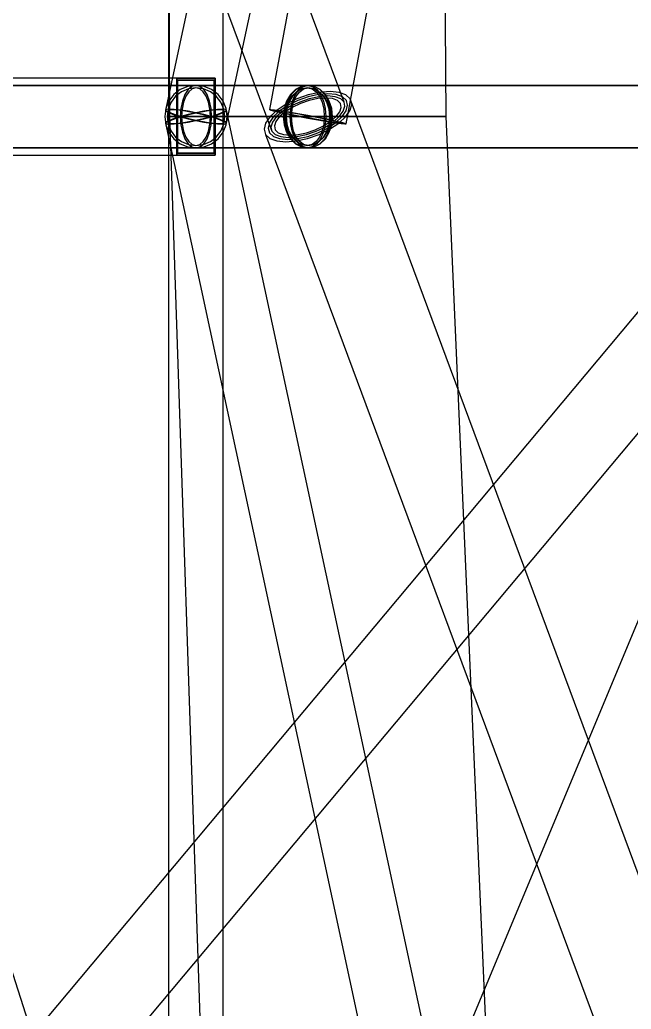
# Model space of a CAD drawing. Header units: millimetres. Extents: x -35150 to 1012618, y -518 to 497000.
# Drawn here: x -6515 to -2540, y 44193 to 50630 of the extents above; entities that cross this region are included whole.
import ezdxf

# ---------------------------------------------------------------- set-up
doc = ezdxf.new("R2010")
doc.units = ezdxf.units.MM
doc.layers.add('D-STR-STRC', color=7, linetype='Continuous', lineweight=25)

msp = doc.modelspace()

# ---------------------------------------------------------------- linework, layer by layer
at = {"layer": 'D-STR-STRC'}
for points in [[(-198.7, 75042), (-5568.1, 50042), (-5561.3, 50034.1), (-5541.5, 50023.9), (-5509.9, 50012), (-5468.7, 49999.4), (-5420.8, 49986.7), (-5369.4, 49975), (-5317.9, 49965), (-5270, 49957.3), (-5228.8, 49952.6), (-5197.2, 49951.1), (-5177.4, 49952.9), (-5170.6, 49958), (198.7, 74958)], [(-249.7, 75046.3), (-4891.3, 50046.3), (-4882.8, 50042.4), (-4857.9, 50035.5), (-4818.2, 50026.2), (-4766.5, 50015.2), (-4706.2, 50003.1), (-4641.6, 49990.8), (-4577, 49979.1), (-4516.7, 49968.9), (-4465, 49960.8), (-4425.3, 49955.3), (-4400.4, 49952.9), (-4391.9, 49953.7), (249.7, 74953.7)], [(-9530.4, 62404.9), (-4876.6, 49904.9), (-4854.8, 49883.5), (-4818.5, 49870.1), (-4770.1, 49865.5), (-4712.9, 49870.1), (-4650.9, 49883.5), (-4588.3, 49904.9), (-4529.3, 49932.7), (-4477.9, 49965.2), (-4437.7, 50000), (-4411.4, 50034.8), (-4400.8, 50067.3), (-4406.6, 50095.1), (-9060.4, 62595.1)], [(-5316.2, 37304.6), (-68.5, 49904.6), (-80.6, 49911.3), (-123.8, 49930.8), (-195.1, 49961.8), (-289.8, 50002.3), (-401.3, 50049.4), (-522.1, 50100), (-643.9, 50150.6), (-758.5, 50197.7), (-858, 50238.2), (-935.6, 50269.2), (-986.1, 50288.7), (-1006, 50295.4), (-6253.6, 37695.4)], [(-11235.9, 37495.8), (-917.8, 49824.6), (-922.5, 49830.2), (-940.2, 49846.5), (-969.6, 49872.4), (-1008.8, 49906.2), (-1055, 49945.5), (-1105.1, 49987.7), (-1155.7, 50029.9), (-1203.4, 50069.2), (-1244.9, 50103), (-1277.4, 50128.9), (-1298.6, 50145.2), (-1307.1, 50150.7), (-11625.2, 37822)], [(-9171.8, 49796.8), (-4641.6, 49796.8), (-4600, 49803.7), (-4561.3, 49824), (-4528.1, 49856.3), (-4502.6, 49898.4), (-4486.5, 49947.4), (-4481, 50000), (-4486.5, 50052.6), (-4502.6, 50101.6), (-4528.1, 50143.7), (-4561.3, 50176), (-4600, 50196.3), (-4641.6, 50203.2), (-9171.8, 50203.2)], [(-7648.3, 49796.8), (0, 49796.8), (1.5, 49803.7), (2.9, 49824), (4, 49856.3), (5, 49898.4), (5.5, 49947.4), (5.7, 50000), (5.5, 50052.6), (5, 50101.6), (4, 50143.7), (2.9, 50176), (1.5, 50196.3), (0, 50203.2), (-7648.3, 50203.2)], [(0, 50203.2), (-5369.4, 50203.2), (-5395.7, 50196.3), (-5420.2, 50176), (-5441.2, 50143.7), (-5457.3, 50101.6), (-5467.5, 50052.6), (-5471, 50000), (-5467.5, 49947.4), (-5457.3, 49898.4), (-5441.2, 49856.3), (-5420.2, 49824), (-5395.7, 49803.7), (-5369.4, 49796.8), (0, 49796.8)], [(0, 50203.2), (-5369.4, 50203.2), (-5395.7, 50196.3), (-5420.2, 50176), (-5441.2, 50143.7), (-5457.3, 50101.6), (-5467.5, 50052.6), (-5471, 50000), (-5467.5, 49947.4), (-5457.3, 49898.4), (-5441.2, 49856.3), (-5420.2, 49824), (-5395.7, 49803.7), (-5369.4, 49796.8), (0, 49796.8)], [(275.7, 37615.6), (-4365.8, 50115.6), (-4394, 50141.5), (-4439, 50157.9), (-4497.8, 50163.4), (-4566.4, 50157.9), (-4640.1, 50141.5), (-4714, 50115.6), (-4782.9, 50081.7), (-4842.1, 50042.3), (-4887.7, 50000), (-4916.6, 49957.7), (-4926.7, 49918.3), (-4917.3, 49884.4), (-275.7, 37384.4)], [(0, 50203.2), (-4641.6, 50203.2), (-4681.5, 50196.3), (-4718.8, 50176), (-4750.8, 50143.7), (-4775.3, 50101.6), (-4790.7, 50052.6), (-4796, 50000), (-4790.7, 49947.4), (-4775.3, 49898.4), (-4750.8, 49856.3), (-4718.8, 49824), (-4681.5, 49803.7), (-4641.6, 49796.8), (0, 49796.8)], [(0, 50203.2), (-4641.6, 50203.2), (-4681.5, 50196.3), (-4718.8, 50176), (-4750.8, 50143.7), (-4775.3, 50101.6), (-4790.7, 50052.6), (-4796, 50000), (-4790.7, 49947.4), (-4775.3, 49898.4), (-4750.8, 49856.3), (-4718.8, 49824), (-4681.5, 49803.7), (-4641.6, 49796.8), (0, 49796.8)], [(0, 50203.2), (-4641.6, 50203.2), (-4671.6, 50196.3), (-4699.5, 50176), (-4723.5, 50143.7), (-4742, 50101.6), (-4753.5, 50052.6), (-4757.5, 50000), (-4753.5, 49947.4), (-4742, 49898.4), (-4723.5, 49856.3), (-4699.5, 49824), (-4671.6, 49803.7), (-4641.6, 49796.8), (0, 49796.8)], [(198.7, 25042), (-5170.6, 50042), (-5177.4, 50047.1), (-5197.2, 50048.9), (-5228.8, 50047.4), (-5270, 50042.7), (-5317.9, 50035), (-5369.4, 50025), (-5420.8, 50013.3), (-5468.7, 50000.6), (-5509.9, 49988), (-5541.5, 49976.1), (-5561.3, 49965.9), (-5568.1, 49958), (-198.7, 24958)], [(-4473.3, 37885.4), (-8333.1, 49975), (-8354.6, 49994.2), (-8390.8, 50006.2), (-8439.4, 50010.3), (-8496.9, 50006.2), (-8559.5, 49994.2), (-8623, 49975), (-8682.9, 49949.9), (-8735.2, 49920.8), (-8776.3, 49889.5), (-8803.5, 49858.3), (-8814.8, 49829.1), (-8809.6, 49804.1), (-4949.8, 37714.6)]]:
    msp.add_lwpolyline(points, dxfattribs=at)
for points in [[(-5547.2, 50000), (-5191.6, 50000), (-5191.6, 75000), (-5547.2, 75000)], [(-5547.2, 50000), (-5191.6, 50000), (-5191.6, 75000), (-5547.2, 75000)], [(-5598.9, 62500), (-5541.6, 50000), (-3741.6, 50000), (-3831.9, 62500)], [(-27743.8, 49750), (-5244.4, 49750), (-5244.4, 50250), (-27743.8, 50250)], [(-15717, 49750), (-5244.4, 49750), (-5244.4, 50250), (-15717, 50250)], [(-5494.4, 50250), (-5244.4, 50250), (-5244.4, 49750), (-5494.4, 49750)], [(-5244.4, 50250), (-5494.4, 50250), (-5494.4, 49750), (-5244.4, 49750)], [(-5488.4, 50238), (-5250.4, 50238), (-5250.4, 49762), (-5488.4, 49762)], [(-5250.4, 50238), (-5488.4, 50238), (-5488.4, 49762), (-5250.4, 49762)], [(-13832.8, 49800), (5.5, 49800), (5.5, 50200), (-13832.8, 50200)], [(-8521, 49800), (169.4, 49800), (169.4, 50200), (-8521, 50200)], [(-8511.5, 49800), (159.8, 49800), (159.8, 50200), (-8511.5, 50200)], [(-5572.6, 50000), (-5565.6, 49947.4), (-5545.3, 49898.4), (-5513, 49856.3), (-5471, 49824), (-5421.9, 49803.7), (-5369.4, 49796.8), (-5316.8, 49803.7), (-5267.8, 49824), (-5225.7, 49856.3), (-5193.4, 49898.4), (-5173.1, 49947.4), (-5166.2, 50000), (-5173.1, 50052.6), (-5193.4, 50101.6), (-5225.7, 50143.7), (-5267.8, 50176), (-5316.8, 50196.3), (-5369.4, 50203.2), (-5421.9, 50196.3), (-5471, 50176), (-5513, 50143.7), (-5545.3, 50101.6), (-5565.6, 50052.6)], [(-5556.6, 50000), (-5550.2, 49951.5), (-5531.5, 49906.4), (-5501.7, 49867.6), (-5463, 49837.9), (-5417.8, 49819.2), (-5369.4, 49812.8), (-5320.9, 49819.2), (-5275.8, 49837.9), (-5237, 49867.6), (-5207.2, 49906.4), (-5188.5, 49951.5), (-5182.2, 50000), (-5188.5, 50048.5), (-5207.2, 50093.6), (-5237, 50132.4), (-5275.8, 50162.1), (-5320.9, 50180.8), (-5369.4, 50187.2), (-5417.8, 50180.8), (-5463, 50162.1), (-5501.7, 50132.4), (-5531.5, 50093.6), (-5550.2, 50048.5)], [(-5471, 50000), (-5467.5, 49947.4), (-5457.3, 49898.4), (-5441.2, 49856.3), (-5420.2, 49824), (-5395.7, 49803.7), (-5369.4, 49796.8), (-5343.1, 49803.7), (-5318.6, 49824), (-5297.5, 49856.3), (-5281.4, 49898.4), (-5271.2, 49947.4), (-5267.8, 50000), (-5271.2, 50052.6), (-5281.4, 50101.6), (-5297.5, 50143.7), (-5318.6, 50176), (-5343.1, 50196.3), (-5369.4, 50203.2), (-5395.7, 50196.3), (-5420.2, 50176), (-5441.2, 50143.7), (-5457.3, 50101.6), (-5467.5, 50052.6)], [(-5471, 50000), (-5467.5, 49947.4), (-5457.3, 49898.4), (-5441.2, 49856.3), (-5420.2, 49824), (-5395.7, 49803.7), (-5369.4, 49796.8), (-5343.1, 49803.7), (-5318.6, 49824), (-5297.5, 49856.3), (-5281.4, 49898.4), (-5271.2, 49947.4), (-5267.8, 50000), (-5271.2, 50052.6), (-5281.4, 50101.6), (-5297.5, 50143.7), (-5318.6, 50176), (-5343.1, 50196.3), (-5369.4, 50203.2), (-5395.7, 50196.3), (-5420.2, 50176), (-5441.2, 50143.7), (-5457.3, 50101.6), (-5467.5, 50052.6)], [(-5463, 50000), (-5459.8, 49951.5), (-5450.4, 49906.4), (-5435.5, 49867.6), (-5416.2, 49837.9), (-5393.6, 49819.2), (-5369.4, 49812.8), (-5345.1, 49819.2), (-5322.6, 49837.9), (-5303.2, 49867.6), (-5288.3, 49906.4), (-5278.9, 49951.5), (-5275.8, 50000), (-5278.9, 50048.5), (-5288.3, 50093.6), (-5303.2, 50132.4), (-5322.6, 50162.1), (-5345.1, 50180.8), (-5369.4, 50187.2), (-5393.6, 50180.8), (-5416.2, 50162.1), (-5435.5, 50132.4), (-5450.4, 50093.6), (-5459.8, 50048.5)], [(-5463, 50000), (-5459.8, 49951.5), (-5450.4, 49906.4), (-5435.5, 49867.6), (-5416.2, 49837.9), (-5393.6, 49819.2), (-5369.4, 49812.8), (-5345.1, 49819.2), (-5322.6, 49837.9), (-5303.2, 49867.6), (-5288.3, 49906.4), (-5278.9, 49951.5), (-5275.8, 50000), (-5278.9, 50048.5), (-5288.3, 50093.6), (-5303.2, 50132.4), (-5322.6, 50162.1), (-5345.1, 50180.8), (-5369.4, 50187.2), (-5393.6, 50180.8), (-5416.2, 50162.1), (-5435.5, 50132.4), (-5450.4, 50093.6), (-5459.8, 50048.5)], [(-4887.7, 50000), (-4916.6, 49957.7), (-4926.7, 49918.3), (-4917.3, 49884.4), (-4889.2, 49858.5), (-4844.2, 49842.1), (-4785.4, 49836.6), (-4716.8, 49842.1), (-4643.1, 49858.5), (-4569.2, 49884.4), (-4500.3, 49918.3), (-4441, 49957.7), (-4395.4, 50000), (-4366.6, 50042.3), (-4356.5, 50081.7), (-4365.8, 50115.6), (-4394, 50141.5), (-4439, 50157.9), (-4497.8, 50163.4), (-4566.4, 50157.9), (-4640.1, 50141.5), (-4714, 50115.6), (-4782.9, 50081.7), (-4842.1, 50042.3)], [(-4864.8, 50000), (-4890.9, 49961.7), (-4900.1, 49925.9), (-4891.6, 49895.2), (-4866.1, 49871.7), (-4825.3, 49856.9), (-4772, 49851.8), (-4709.8, 49856.9), (-4642.9, 49871.7), (-4576, 49895.2), (-4513.5, 49925.9), (-4459.8, 49961.7), (-4418.4, 50000), (-4392.3, 50038.3), (-4383.1, 50074.1), (-4391.6, 50104.8), (-4417.1, 50128.3), (-4457.9, 50143.1), (-4511.2, 50148.2), (-4573.4, 50143.1), (-4640.3, 50128.3), (-4707.2, 50104.8), (-4769.7, 50074.1), (-4823.4, 50038.3)], [(-4802.1, 50000), (-4796.7, 49947.4), (-4780.6, 49898.4), (-4755.1, 49856.3), (-4721.9, 49824), (-4683.1, 49803.7), (-4641.6, 49796.8), (-4600, 49803.7), (-4561.3, 49824), (-4528.1, 49856.3), (-4502.6, 49898.4), (-4486.5, 49947.4), (-4481, 50000), (-4486.5, 50052.6), (-4502.6, 50101.6), (-4528.1, 50143.7), (-4561.3, 50176), (-4600, 50196.3), (-4641.6, 50203.2), (-4683.1, 50196.3), (-4721.9, 50176), (-4755.1, 50143.7), (-4780.6, 50101.6), (-4796.7, 50052.6)], [(-4796, 50000), (-4790.7, 49947.4), (-4775.3, 49898.4), (-4750.8, 49856.3), (-4718.8, 49824), (-4681.5, 49803.7), (-4641.6, 49796.8), (-4601.6, 49803.7), (-4564.4, 49824), (-4532.4, 49856.3), (-4507.9, 49898.4), (-4492.5, 49947.4), (-4487.2, 50000), (-4492.5, 50052.6), (-4507.9, 50101.6), (-4532.4, 50143.7), (-4564.4, 50176), (-4601.6, 50196.3), (-4641.6, 50203.2), (-4681.5, 50196.3), (-4718.8, 50176), (-4750.8, 50143.7), (-4775.3, 50101.6), (-4790.7, 50052.6)], [(-4796, 50000), (-4790.7, 49947.4), (-4775.3, 49898.4), (-4750.8, 49856.3), (-4718.8, 49824), (-4681.5, 49803.7), (-4641.6, 49796.8), (-4601.6, 49803.7), (-4564.4, 49824), (-4532.4, 49856.3), (-4507.9, 49898.4), (-4492.5, 49947.4), (-4487.2, 50000), (-4492.5, 50052.6), (-4507.9, 50101.6), (-4532.4, 50143.7), (-4564.4, 50176), (-4601.6, 50196.3), (-4641.6, 50203.2), (-4681.5, 50196.3), (-4718.8, 50176), (-4750.8, 50143.7), (-4775.3, 50101.6), (-4790.7, 50052.6)], [(-4789.5, 50000), (-4784.5, 49951.5), (-4769.7, 49906.4), (-4746.2, 49867.6), (-4715.5, 49837.9), (-4679.9, 49819.2), (-4641.6, 49812.8), (-4603.3, 49819.2), (-4567.6, 49837.9), (-4537, 49867.6), (-4513.5, 49906.4), (-4498.7, 49951.5), (-4493.7, 50000), (-4498.7, 50048.5), (-4513.5, 50093.6), (-4537, 50132.4), (-4567.6, 50162.1), (-4603.3, 50180.8), (-4641.6, 50187.2), (-4679.9, 50180.8), (-4715.5, 50162.1), (-4746.2, 50132.4), (-4769.7, 50093.6), (-4784.5, 50048.5)], [(-4783.8, 50000), (-4779, 49951.5), (-4764.8, 49906.4), (-4742.2, 49867.6), (-4712.7, 49837.9), (-4678.4, 49819.2), (-4641.6, 49812.8), (-4604.8, 49819.2), (-4570.5, 49837.9), (-4541, 49867.6), (-4518.4, 49906.4), (-4504.2, 49951.5), (-4499.4, 50000), (-4504.2, 50048.5), (-4518.4, 50093.6), (-4541, 50132.4), (-4570.5, 50162.1), (-4604.8, 50180.8), (-4641.6, 50187.2), (-4678.4, 50180.8), (-4712.7, 50162.1), (-4742.2, 50132.4), (-4764.8, 50093.6), (-4779, 50048.5)], [(-4783.8, 50000), (-4779, 49951.5), (-4764.8, 49906.4), (-4742.2, 49867.6), (-4712.7, 49837.9), (-4678.4, 49819.2), (-4641.6, 49812.8), (-4604.8, 49819.2), (-4570.5, 49837.9), (-4541, 49867.6), (-4518.4, 49906.4), (-4504.2, 49951.5), (-4499.4, 50000), (-4504.2, 50048.5), (-4518.4, 50093.6), (-4541, 50132.4), (-4570.5, 50162.1), (-4604.8, 50180.8), (-4641.6, 50187.2), (-4678.4, 50180.8), (-4712.7, 50162.1), (-4742.2, 50132.4), (-4764.8, 50093.6), (-4779, 50048.5)], [(-4525.7, 50000), (-4529.6, 49947.4), (-4541.2, 49898.4), (-4559.6, 49856.3), (-4583.6, 49824), (-4611.6, 49803.7), (-4641.6, 49796.8), (-4671.6, 49803.7), (-4699.5, 49824), (-4723.5, 49856.3), (-4742, 49898.4), (-4753.5, 49947.4), (-4757.5, 50000), (-4753.5, 50052.6), (-4742, 50101.6), (-4723.5, 50143.7), (-4699.5, 50176), (-4671.6, 50196.3), (-4641.6, 50203.2), (-4611.6, 50196.3), (-4583.6, 50176), (-4559.6, 50143.7), (-4541.2, 50101.6), (-4529.6, 50052.6)], [(-4534.8, 50000), (-4538.5, 49951.5), (-4549.1, 49906.4), (-4566.1, 49867.6), (-4588.2, 49837.9), (-4614, 49819.2), (-4641.6, 49812.8), (-4669.2, 49819.2), (-4695, 49837.9), (-4717.1, 49867.6), (-4734.1, 49906.4), (-4744.7, 49951.5), (-4748.4, 50000), (-4744.7, 50048.5), (-4734.1, 50093.6), (-4717.1, 50132.4), (-4695, 50162.1), (-4669.2, 50180.8), (-4641.6, 50187.2), (-4614, 50180.8), (-4588.2, 50162.1), (-4566.1, 50132.4), (-4549.1, 50093.6), (-4538.5, 50048.5)], [(-4845.5, 50000), (-4871.8, 49965.2), (-4882.4, 49932.7), (-4876.6, 49904.9), (-4854.8, 49883.5), (-4818.5, 49870.1), (-4770.1, 49865.5), (-4712.9, 49870.1), (-4650.9, 49883.5), (-4588.3, 49904.9), (-4529.3, 49932.7), (-4477.9, 49965.2), (-4437.7, 50000), (-4411.4, 50034.8), (-4400.8, 50067.3), (-4406.6, 50095.1), (-4428.4, 50116.5), (-4464.7, 50129.9), (-4513.1, 50134.5), (-4570.3, 50129.9), (-4632.3, 50116.5), (-4694.9, 50095.1), (-4753.9, 50067.3), (-4805.3, 50034.8)], [(-4825.4, 50000), (-4849.1, 49968.6), (-4858.7, 49939.4), (-4853.5, 49914.2), (-4833.8, 49895), (-4801.1, 49882.9), (-4757.4, 49878.7), (-4705.9, 49882.9), (-4650, 49895), (-4593.5, 49914.2), (-4540.3, 49939.4), (-4494, 49968.6), (-4457.8, 50000), (-4434, 50031.4), (-4424.5, 50060.6), (-4429.7, 50085.8), (-4449.4, 50105), (-4482.1, 50117.1), (-4525.8, 50121.3), (-4577.3, 50117.1), (-4633.2, 50105), (-4689.7, 50085.8), (-4742.9, 50060.6), (-4789.2, 50031.4)], [(-5369.4, 50025), (-5420.8, 50013.3), (-5468.7, 50000.6), (-5509.9, 49988), (-5541.5, 49976.1), (-5561.3, 49965.9), (-5568.1, 49958), (-5561.3, 49952.9), (-5541.5, 49951.1), (-5509.9, 49952.6), (-5468.7, 49957.3), (-5420.8, 49965), (-5369.4, 49975), (-5317.9, 49986.7), (-5270, 49999.4), (-5228.8, 50012), (-5197.2, 50023.9), (-5177.4, 50034.1), (-5170.6, 50042), (-5177.4, 50047.1), (-5197.2, 50048.9), (-5228.8, 50047.4), (-5270, 50042.7), (-5317.9, 50035)], [(-5369.4, 50025), (-5420.8, 50035), (-5468.7, 50042.7), (-5509.9, 50047.4), (-5541.5, 50048.9), (-5561.3, 50047.1), (-5568.1, 50042), (-5561.3, 50034.1), (-5541.5, 50023.9), (-5509.9, 50012), (-5468.7, 49999.4), (-5420.8, 49986.7), (-5369.4, 49975), (-5317.9, 49965), (-5270, 49957.3), (-5228.8, 49952.6), (-5197.2, 49951.1), (-5177.4, 49952.9), (-5170.6, 49958), (-5177.4, 49965.9), (-5197.2, 49976.1), (-5228.8, 49988), (-5270, 50000.6), (-5317.9, 50013.3)], [(-5369.4, 50023), (-5416.7, 50012.2), (-5460.9, 50000.6), (-5498.8, 49988.9), (-5527.9, 49978), (-5546.2, 49968.6), (-5552.4, 49961.3), (-5546.2, 49956.6), (-5527.9, 49954.9), (-5498.8, 49956.3), (-5460.9, 49960.7), (-5416.7, 49967.7), (-5369.4, 49977), (-5322, 49987.8), (-5277.8, 49999.4), (-5239.9, 50011.1), (-5210.8, 50022), (-5192.5, 50031.4), (-5186.3, 50038.7), (-5192.5, 50043.4), (-5210.8, 50045.1), (-5239.9, 50043.7), (-5277.8, 50039.3), (-5322, 50032.3)], [(-5369.4, 50023), (-5416.7, 50032.3), (-5460.9, 50039.3), (-5498.8, 50043.7), (-5527.9, 50045.1), (-5546.2, 50043.4), (-5552.4, 50038.7), (-5546.2, 50031.4), (-5527.9, 50022), (-5498.8, 50011.1), (-5460.9, 49999.4), (-5416.7, 49987.8), (-5369.4, 49977), (-5322, 49967.7), (-5277.8, 49960.7), (-5239.9, 49956.3), (-5210.8, 49954.9), (-5192.5, 49956.6), (-5186.3, 49961.3), (-5192.5, 49968.6), (-5210.8, 49978), (-5239.9, 49988.9), (-5277.8, 50000.6), (-5322, 50012.2)], [(-4641.6, 49990.8), (-4706.2, 50003.1), (-4766.5, 50015.2), (-4818.2, 50026.2), (-4857.9, 50035.5), (-4882.8, 50042.4), (-4891.3, 50046.3), (-4882.8, 50047.1), (-4857.9, 50044.7), (-4818.2, 50039.2), (-4766.5, 50031.1), (-4706.2, 50020.9), (-4641.6, 50009.2), (-4577, 49996.9), (-4516.7, 49984.8), (-4465, 49973.8), (-4425.3, 49964.5), (-4400.4, 49957.6), (-4391.9, 49953.7), (-4400.4, 49952.9), (-4425.3, 49955.3), (-4465, 49960.8), (-4516.7, 49968.9), (-4577, 49979.1)], [(-4641.6, 49991.7), (-4699.9, 50002.8), (-4754.2, 50013.7), (-4800.8, 50023.7), (-4836.6, 50032), (-4859.1, 50038.2), (-4866.7, 50041.7), (-4859.1, 50042.5), (-4836.6, 50040.3), (-4800.8, 50035.4), (-4754.2, 50028), (-4699.9, 50018.8), (-4641.6, 50008.3), (-4583.3, 49997.2), (-4529, 49986.3), (-4482.4, 49976.3), (-4446.6, 49968), (-4424.1, 49961.8), (-4416.4, 49958.3), (-4424.1, 49957.5), (-4446.6, 49959.7), (-4482.4, 49964.6), (-4529, 49972), (-4583.3, 49981.2)], [(-5547.2, 25000), (-5191.6, 25000), (-5191.6, 50000), (-5547.2, 50000)], [(-5191.6, 50000), (-5197.6, 50000), (-5215.4, 50000), (-5243.6, 50000), (-5280.5, 50000), (-5323.3, 50000), (-5369.4, 50000), (-5415.4, 50000), (-5458.3, 50000), (-5495.1, 50000), (-5523.3, 50000), (-5541.1, 50000), (-5547.2, 50000), (-5541.1, 50000), (-5523.3, 50000), (-5495.1, 50000), (-5458.3, 50000), (-5415.4, 50000), (-5369.4, 50000), (-5323.3, 50000), (-5280.5, 50000), (-5243.6, 50000), (-5215.4, 50000), (-5197.6, 50000)], [(-5547.2, 25000), (-5191.6, 25000), (-5191.6, 50000), (-5547.2, 50000)], [(-5191.6, 50000), (-5197.6, 50000), (-5215.4, 50000), (-5243.6, 50000), (-5280.5, 50000), (-5323.3, 50000), (-5369.4, 50000), (-5415.4, 50000), (-5458.3, 50000), (-5495.1, 50000), (-5523.3, 50000), (-5541.1, 50000), (-5547.2, 50000), (-5541.1, 50000), (-5523.3, 50000), (-5495.1, 50000), (-5458.3, 50000), (-5415.4, 50000), (-5369.4, 50000), (-5323.3, 50000), (-5280.5, 50000), (-5243.6, 50000), (-5215.4, 50000), (-5197.6, 50000)], [(-5541.6, 50000), (-5121, 37500), (-3196, 37500), (-3741.6, 50000)], [(-3741.6, 50000), (-3772.3, 50000), (-3862.2, 50000), (-4005.2, 50000), (-4191.6, 50000), (-4408.7, 50000), (-4641.6, 50000), (-4874.5, 50000), (-5091.6, 50000), (-5278, 50000), (-5421, 50000), (-5510.9, 50000), (-5541.6, 50000), (-5510.9, 50000), (-5421, 50000), (-5278, 50000), (-5091.6, 50000), (-4874.5, 50000), (-4641.6, 50000), (-4408.7, 50000), (-4191.6, 50000), (-4005.2, 50000), (-3862.2, 50000), (-3772.3, 50000)]]:
    msp.add_lwpolyline(points, close=True, dxfattribs=at)

doc.saveas('drawing.dxf')
